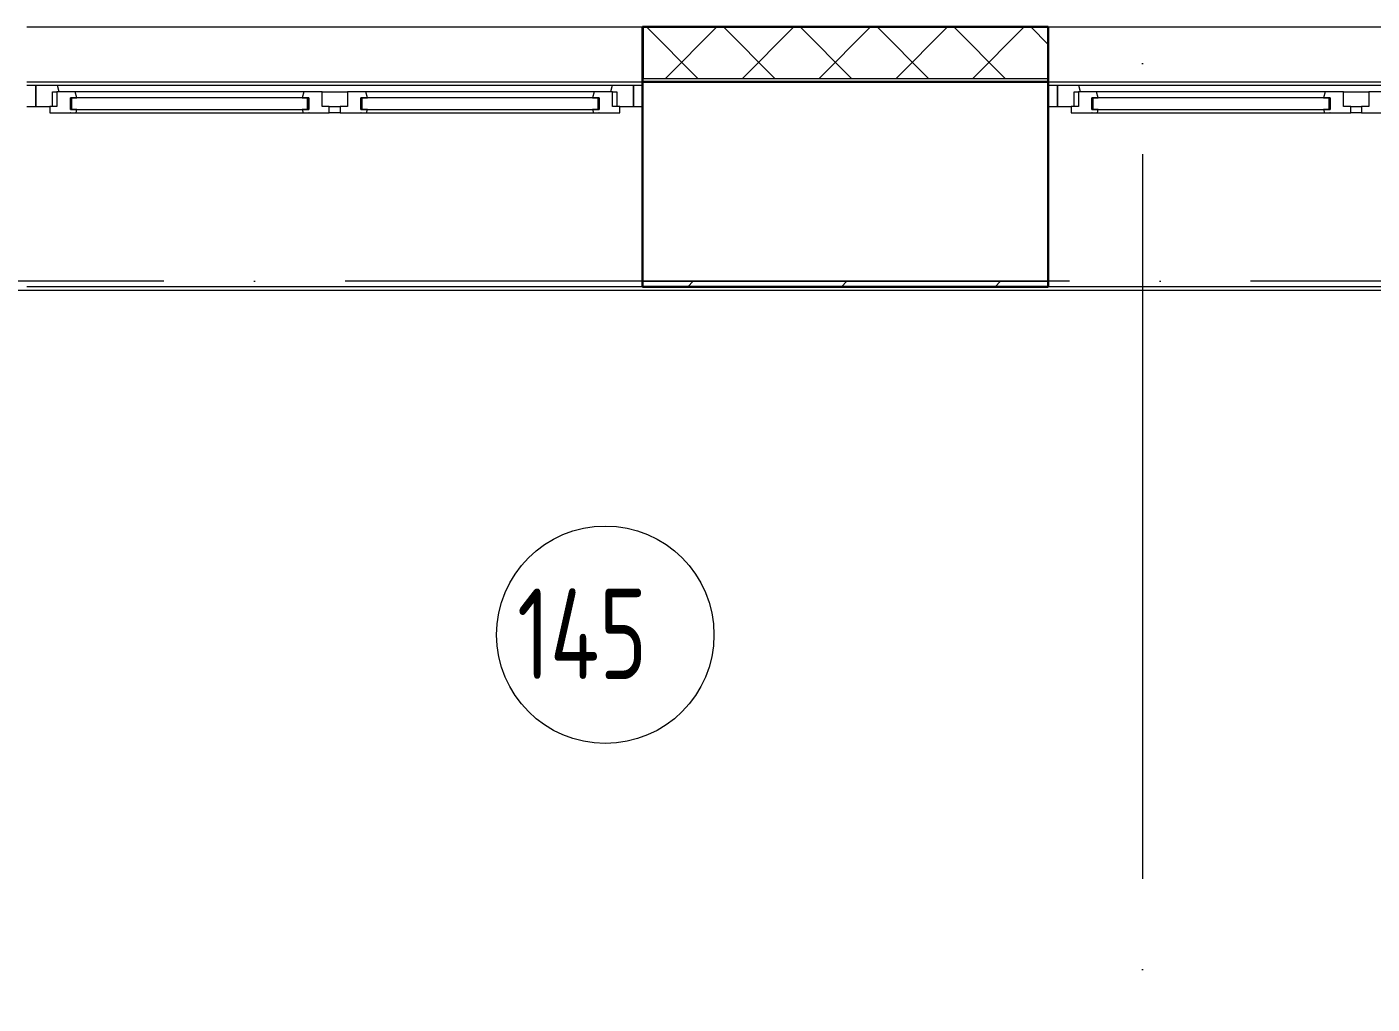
# Model space of a CAD drawing. Header units: millimetres. Extents: x -325553 to 627452, y -28539 to 738858.
# Drawn here: x -42945 to -39231, y 462780 to 465477 of the extents above; entities that cross this region are included whole.
import ezdxf

# ---------------------------------------------------------------- set-up
doc = ezdxf.new("R2010")
doc.units = ezdxf.units.MM
doc.linetypes.add('ADSK_Линия сетки', pattern=[25, 20, -2.5, 0, -2.5])
for name, color, linetype, lineweight in [('_ Окна', 7, 'Continuous', 9), ('Марки помещений', 252, 'Continuous', 20), ('Ограждение', 252, 'Continuous', 9), ('Окна', 252, 'Continuous', 9), ('Оси', 252, 'Continuous', 9), ('Стены внутренние', 7, 'Continuous', 18), ('Стены наружные', 7, 'Continuous', 18), ('Стены штриховка', 7, 'Continuous', 9)]:
    doc.layers.add(name, color=color, linetype=linetype, lineweight=lineweight)
doc.styles.add('GOST Common_3', font='', dxfattribs={"height": 3.5})
doc.styles.get('GOST Common_3').set_extended_font_data('GOST 2.304 type A')

# ---------------------------------------------------------------- blocks, each defined once
blk = doc.blocks.new('1 этаж')
at = {"layer": '_ Окна', "color": 251, "true_color": 0x636466}
for p, q in [((-43660.8, 27396.3), (-43685.8, 27396.3)), ((-43660.8, 27338.3), (-43660.8, 27396.3)), ((-41985.8, 27396.3), (-42010.8, 27396.3)), ((-42010.8, 27396.3), (-42010.8, 27338.3)), ((-40840.8, 27396.3), (-40865.8, 27396.3)), ((-40840.8, 27338.3), (-40840.8, 27396.3)), ((-43685.8, 27338.3), (-43660.8, 27338.3)), ((-43562.8, 27362.3), (-43565.8, 27362.3)), ((-43565.8, 27362.3), (-43565.8, 27330.3)), ((-42910.8, 27362.3), (-43562.8, 27362.3)), ((-43562.8, 27362.3), (-43562.8, 27330.3)), ((-43562.8, 27330.3), (-43562.8, 27362.3)), ((-42910.8, 27330.3), (-42910.8, 27362.3)), ((-42910.8, 27362.3), (-42910.8, 27330.3)), ((-42907.8, 27362.3), (-42910.8, 27362.3)), ((-42907.8, 27330.3), (-42907.8, 27362.3)), ((-42760.8, 27362.3), (-42763.8, 27362.3)), ((-42763.8, 27362.3), (-42763.8, 27330.3)), ((-42108.8, 27362.3), (-42760.8, 27362.3)), ((-42760.8, 27362.3), (-42760.8, 27330.3)), ((-42760.8, 27330.3), (-42760.8, 27362.3)), ((-42108.8, 27330.3), (-42108.8, 27362.3)), ((-42108.8, 27362.3), (-42108.8, 27330.3)), ((-42105.8, 27362.3), (-42108.8, 27362.3)), ((-42105.8, 27330.3), (-42105.8, 27362.3)), ((-42010.8, 27338.3), (-41985.8, 27338.3)), ((-40865.8, 27338.3), (-40840.8, 27338.3)), ((-40742.8, 27362.3), (-40745.8, 27362.3)), ((-40745.8, 27362.3), (-40745.8, 27330.3)), ((-40090.8, 27362.3), (-40742.8, 27362.3)), ((-40742.8, 27362.3), (-40742.8, 27330.3)), ((-40742.8, 27330.3), (-40742.8, 27362.3)), ((-40090.8, 27330.3), (-40090.8, 27362.3)), ((-40090.8, 27362.3), (-40090.8, 27330.3)), ((-40087.8, 27362.3), (-40090.8, 27362.3)), ((-40087.8, 27330.3), (-40087.8, 27362.3)), ((-43565.8, 27330.3), (-43562.8, 27330.3)), ((-43562.8, 27330.3), (-42910.8, 27330.3)), ((-42910.8, 27330.3), (-42907.8, 27330.3)), ((-42763.8, 27330.3), (-42760.8, 27330.3)), ((-42760.8, 27330.3), (-42108.8, 27330.3)), ((-42108.8, 27330.3), (-42105.8, 27330.3)), ((-40745.8, 27330.3), (-40742.8, 27330.3)), ((-40742.8, 27330.3), (-40090.8, 27330.3)), ((-40090.8, 27330.3), (-40087.8, 27330.3))]:
    blk.add_line(p, q, dxfattribs=at)
at = {"layer": '_ Окна', "color": 251, "lineweight": 18, "true_color": 0x636466}
for p, q in [((-43601.4, 27396.3), (-43660.8, 27396.3)), ((-43660.8, 27396.3), (-43660.8, 27338.3)), ((-43614.8, 27338.3), (-43614.8, 27379.3)), ((-43614.8, 27379.3), (-43602.8, 27379.3)), ((-43602.8, 27379.3), (-43602.8, 27338.3)), ((-43552.4, 27379.3), (-43602.8, 27379.3)), ((-43596.8, 27379.3), (-43601.4, 27396.3)), ((-43547.8, 27362.3), (-43552.4, 27379.3)), ((-42921.2, 27379.3), (-42925.8, 27362.3)), ((-42870.8, 27379.3), (-42921.2, 27379.3)), ((-42870.8, 27338.3), (-42870.8, 27379.3)), ((-42800.8, 27379.3), (-42800.8, 27338.3)), ((-42750.4, 27379.3), (-42800.8, 27379.3)), ((-42745.8, 27362.3), (-42750.4, 27379.3)), ((-42119.2, 27379.3), (-42123.8, 27362.3)), ((-42068.8, 27379.3), (-42119.2, 27379.3)), ((-42070.2, 27396.3), (-42074.8, 27379.3)), ((-42010.8, 27396.3), (-42070.2, 27396.3)), ((-42068.8, 27338.3), (-42068.8, 27379.3)), ((-42068.8, 27379.3), (-42056.8, 27379.3)), ((-42056.8, 27379.3), (-42056.8, 27338.3)), ((-42010.8, 27338.3), (-42010.8, 27396.3)), ((-40781.4, 27396.3), (-40840.8, 27396.3)), ((-40840.8, 27396.3), (-40840.8, 27338.3)), ((-40794.8, 27338.3), (-40794.8, 27379.3)), ((-40794.8, 27379.3), (-40782.8, 27379.3)), ((-40782.8, 27379.3), (-40782.8, 27338.3)), ((-40732.4, 27379.3), (-40782.8, 27379.3)), ((-40776.8, 27379.3), (-40781.4, 27396.3)), ((-40727.8, 27362.3), (-40732.4, 27379.3)), ((-40101.2, 27379.3), (-40105.8, 27362.3)), ((-40050.8, 27379.3), (-40101.2, 27379.3)), ((-40050.8, 27338.3), (-40050.8, 27379.3)), ((-39980.8, 27379.3), (-39980.8, 27338.3)), ((-39930.4, 27379.3), (-39980.8, 27379.3)), ((-43660.8, 27338.3), (-43622.8, 27338.3)), ((-43602.8, 27338.3), (-43622.8, 27338.3)), ((-43622.8, 27338.3), (-43622.8, 27321.3)), ((-43565.8, 27330.3), (-43565.8, 27362.3)), ((-43565.8, 27362.3), (-43547.8, 27362.3)), ((-42925.8, 27362.3), (-42907.8, 27362.3)), ((-42907.8, 27362.3), (-42907.8, 27330.3)), ((-42850.8, 27338.3), (-42870.8, 27338.3)), ((-42850.8, 27321.3), (-42850.8, 27338.3)), ((-42800.8, 27338.3), (-42820.8, 27338.3)), ((-42820.8, 27338.3), (-42820.8, 27321.3)), ((-42763.8, 27330.3), (-42763.8, 27362.3)), ((-42763.8, 27362.3), (-42745.8, 27362.3)), ((-42123.8, 27362.3), (-42105.8, 27362.3)), ((-42105.8, 27362.3), (-42105.8, 27330.3)), ((-42048.8, 27338.3), (-42068.8, 27338.3)), ((-42048.8, 27321.3), (-42048.8, 27338.3)), ((-42048.8, 27338.3), (-42010.8, 27338.3)), ((-40840.8, 27338.3), (-40802.8, 27338.3)), ((-40782.8, 27338.3), (-40802.8, 27338.3)), ((-40802.8, 27338.3), (-40802.8, 27321.3)), ((-40745.8, 27330.3), (-40745.8, 27362.3)), ((-40745.8, 27362.3), (-40727.8, 27362.3)), ((-40105.8, 27362.3), (-40087.8, 27362.3)), ((-40087.8, 27362.3), (-40087.8, 27330.3)), ((-40030.8, 27338.3), (-40050.8, 27338.3)), ((-40030.8, 27321.3), (-40030.8, 27338.3)), ((-39980.8, 27338.3), (-40000.8, 27338.3)), ((-40000.8, 27338.3), (-40000.8, 27321.3)), ((-43622.8, 27321.3), (-43566.8, 27321.3)), ((-43566.8, 27321.3), (-43565.8, 27322.3)), ((-43547.8, 27330.3), (-43565.8, 27330.3)), ((-43565.8, 27322.3), (-43564.8, 27321.3)), ((-43564.8, 27321.3), (-43550.2, 27321.3)), ((-43550.2, 27321.3), (-43547.8, 27330.3)), ((-42907.8, 27330.3), (-42925.8, 27330.3)), ((-42925.8, 27330.3), (-42923.4, 27321.3)), ((-42923.4, 27321.3), (-42908.8, 27321.3)), ((-42908.8, 27321.3), (-42907.8, 27322.3)), ((-42907.8, 27322.3), (-42906.8, 27321.3)), ((-42906.8, 27321.3), (-42850.8, 27321.3)), ((-42820.8, 27321.3), (-42764.8, 27321.3)), ((-42764.8, 27321.3), (-42763.8, 27322.3)), ((-42745.8, 27330.3), (-42763.8, 27330.3)), ((-42763.8, 27322.3), (-42762.8, 27321.3)), ((-42762.8, 27321.3), (-42748.2, 27321.3)), ((-42748.2, 27321.3), (-42745.8, 27330.3)), ((-42105.8, 27330.3), (-42123.8, 27330.3)), ((-42123.8, 27330.3), (-42121.4, 27321.3)), ((-42121.4, 27321.3), (-42106.8, 27321.3)), ((-42106.8, 27321.3), (-42105.8, 27322.3)), ((-42105.8, 27322.3), (-42104.8, 27321.3)), ((-42104.8, 27321.3), (-42048.8, 27321.3)), ((-40802.8, 27321.3), (-40746.8, 27321.3)), ((-40746.8, 27321.3), (-40745.8, 27322.3)), ((-40727.8, 27330.3), (-40745.8, 27330.3)), ((-40745.8, 27322.3), (-40744.8, 27321.3)), ((-40744.8, 27321.3), (-40730.2, 27321.3)), ((-40730.2, 27321.3), (-40727.8, 27330.3)), ((-40087.8, 27330.3), (-40105.8, 27330.3)), ((-40105.8, 27330.3), (-40103.4, 27321.3)), ((-40103.4, 27321.3), (-40088.8, 27321.3)), ((-40088.8, 27321.3), (-40087.8, 27322.3)), ((-40087.8, 27322.3), (-40086.8, 27321.3)), ((-40086.8, 27321.3), (-40030.8, 27321.3)), ((-40000.8, 27321.3), (-39944.8, 27321.3))]:
    blk.add_line(p, q, dxfattribs=at)
at = {"layer": 'Марки помещений', "color": 251, "true_color": 0x636466}
blk.add_circle((-42088.9, 25880.5), 300, dxfattribs=at)
at = {"layer": 'Ограждение', "color": 251, "true_color": 0x636466}
blk.add_line((-44320.8, 26831.3), (-39090.8, 26831.3), dxfattribs=at)
at = {"layer": 'Окна', "color": 251, "true_color": 0x636466}
for p, q in [((-42070.2, 27396.3), (-43601.4, 27396.3)), ((-42921.2, 27379.3), (-43552.4, 27379.3)), ((-42870.8, 27379.3), (-42800.8, 27379.3)), ((-42119.2, 27379.3), (-42750.4, 27379.3)), ((-39250.2, 27396.3), (-40781.4, 27396.3)), ((-40101.2, 27379.3), (-40732.4, 27379.3)), ((-40050.8, 27379.3), (-39980.8, 27379.3)), ((-42850.8, 27338.3), (-42820.8, 27338.3)), ((-40030.8, 27338.3), (-40000.8, 27338.3)), ((-43566.8, 27321.3), (-43564.8, 27321.3)), ((-43550.2, 27321.3), (-42923.4, 27321.3)), ((-42908.8, 27321.3), (-42906.8, 27321.3)), ((-42820.8, 27321.3), (-42850.8, 27321.3)), ((-42764.8, 27321.3), (-42762.8, 27321.3)), ((-42748.2, 27321.3), (-42121.4, 27321.3)), ((-42106.8, 27321.3), (-42104.8, 27321.3)), ((-40746.8, 27321.3), (-40744.8, 27321.3)), ((-40730.2, 27321.3), (-40103.4, 27321.3)), ((-40088.8, 27321.3), (-40086.8, 27321.3)), ((-40000.8, 27321.3), (-40030.8, 27321.3))]:
    blk.add_line(p, q, dxfattribs=at)
at = {"layer": 'Оси', "color": 251, "linetype": 'ADSK_Линия сетки', "ltscale": 100, "true_color": 0x636466}
for p, q in [((-40605.8, 32206.9), (-40605.8, 10956.3)), ((-805.8, 26856.3), (-72528.1, 26856.3))]:
    blk.add_line(p, q, dxfattribs=at)
at = {"layer": 'Стены внутренние', "color": 251, "true_color": 0x636466}
for p, q in [((-43685.8, 27558.3), (-41985.8, 27558.3)), ((-40865.8, 27558.3), (-39165.8, 27558.3)), ((-43685.8, 27406.3), (-41985.8, 27406.3)), ((-40865.8, 27406.3), (-39165.8, 27406.3)), ((-41985.8, 26856.3), (-40865.8, 26856.3))]:
    blk.add_line(p, q, dxfattribs=at)
at = {"layer": 'Стены внутренние', "color": 251, "lineweight": 30, "true_color": 0x636466}
for p, q in [((-40865.8, 27558.3), (-41985.8, 27558.3)), ((-41985.8, 27558.3), (-41985.8, 27416.3)), ((-40865.8, 27416.3), (-40865.8, 27558.3)), ((-40865.8, 27406.3), (-41985.8, 27406.3)), ((-41985.8, 27406.3), (-41985.8, 26856.3)), ((-40865.8, 26856.3), (-40865.8, 27406.3))]:
    blk.add_line(p, q, dxfattribs=at)
at = {"layer": 'Стены внутренние', "color": 251, "linetype": 'Continuous', "lineweight": 9, "true_color": 0x636466}
for p, q in [((-41833.1, 27416.3), (-41973.1, 27556.3)), ((-41922.7, 27416.3), (-41782.7, 27556.3)), ((-41621, 27416.3), (-41761, 27556.3)), ((-41710.5, 27416.3), (-41570.5, 27556.3)), ((-41408.9, 27416.3), (-41548.9, 27556.3)), ((-41498.4, 27416.3), (-41358.4, 27556.3)), ((-41196.7, 27416.3), (-41336.7, 27556.3)), ((-41286.3, 27416.3), (-41146.3, 27556.3)), ((-40984.6, 27416.3), (-41124.6, 27556.3)), ((-41074.1, 27416.3), (-40934.1, 27556.3)), ((-40867.8, 27511.6), (-40912.5, 27556.3))]:
    blk.add_line(p, q, dxfattribs=at)
at = {"layer": 'Стены наружные', "color": 251, "lineweight": 30, "true_color": 0x636466}
for p, q in [((-41985.8, 27416.3), (-41985.8, 27406.3)), ((-40865.8, 27406.3), (-40865.8, 27416.3)), ((-41985.8, 26856.3), (-41985.8, 26841.3)), ((-40865.8, 26841.3), (-40865.8, 26856.3)), ((-41985.8, 26841.3), (-40865.8, 26841.3))]:
    blk.add_line(p, q, dxfattribs=at)
at = {"layer": 'Стены наружные', "color": 251, "linetype": 'Continuous', "lineweight": 9, "true_color": 0x636466}
for p, q in [((-41861.3, 26841.3), (-41846.3, 26856.3)), ((-41437, 26841.3), (-41422, 26856.3)), ((-41012.7, 26841.3), (-40997.7, 26856.3))]:
    blk.add_line(p, q, dxfattribs=at)
at = {"layer": 'Стены наружные', "color": 251, "true_color": 0x636466}
for p, q in [((-41985.8, 26841.3), (-43685.8, 26841.3)), ((-39165.8, 26841.3), (-40865.8, 26841.3))]:
    blk.add_line(p, q, dxfattribs=at)
at = {"layer": 'Стены штриховка', "color": 251, "true_color": 0x636466}
for p, q in [((-40867.8, 27556.3), (-41983.8, 27556.3)), ((-41983.8, 27416.3), (-41983.8, 27556.3)), ((-40867.8, 27556.3), (-40867.8, 27416.3)), ((-41985.8, 27416.3), (-40865.8, 27416.3))]:
    blk.add_line(p, q, dxfattribs=at)
at = {"layer": 'Марки помещений', "color": 251, "true_color": 0x636466, "style": 'GOST Common_3', "width": 0.9}
blk.add_text('145', height=250, dxfattribs=at).set_placement((-42332.4, 25758.2))

msp = doc.modelspace()

# ---------------------------------------------------------------- block references
msp.add_blockref('1 этаж', (740.6, 437918.3))

doc.saveas('drawing.dxf')
